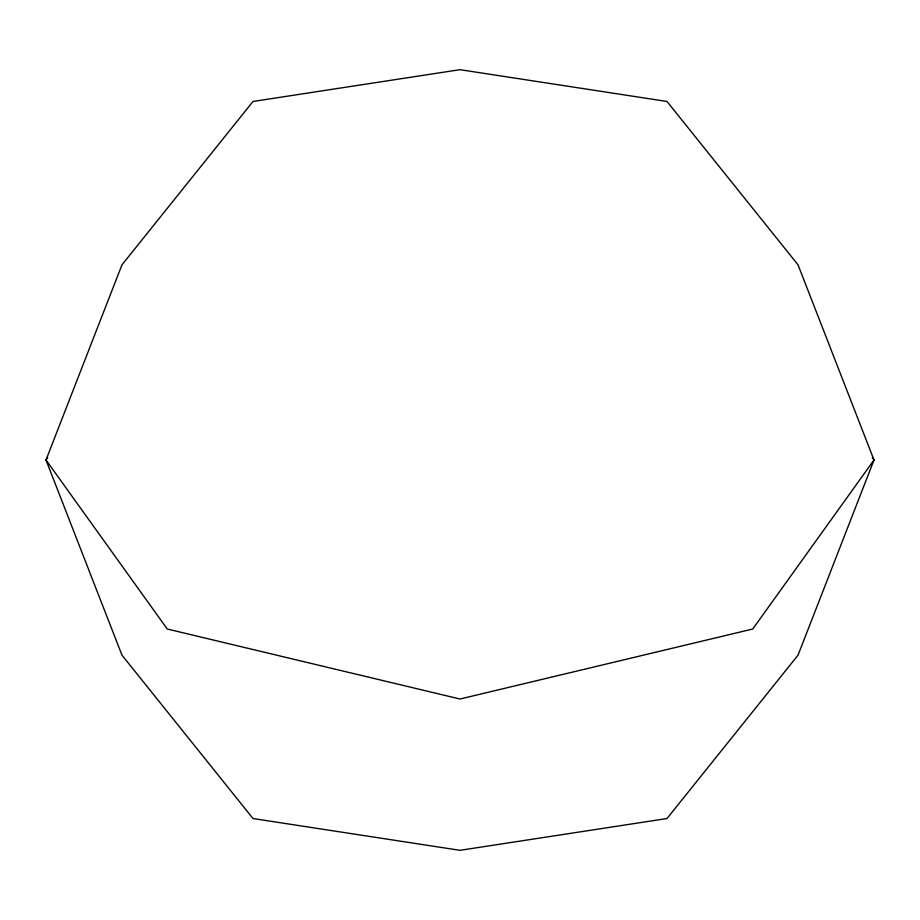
<?xml version="1.0" encoding="UTF-8"?>
<svg xmlns="http://www.w3.org/2000/svg" width="920" height="920" viewBox="0 0 920 920"><rect width="100%" height="100%" fill="white"/><g stroke="black" fill="none" stroke-linecap="round" stroke-linejoin="round"><path stroke-width="1.38" d="M47.667 457.666L46 460L121.969 655.167L253 818.535L460 850.321L667 818.535L798.031 655.167L874 460L798.031 264.833L667 101.465L460 69.678L253 101.465L121.969 264.833L46 460L167.256 629.015L460 699.016L752.744 629.015L874 460L872.332 457.666"/></g></svg>
